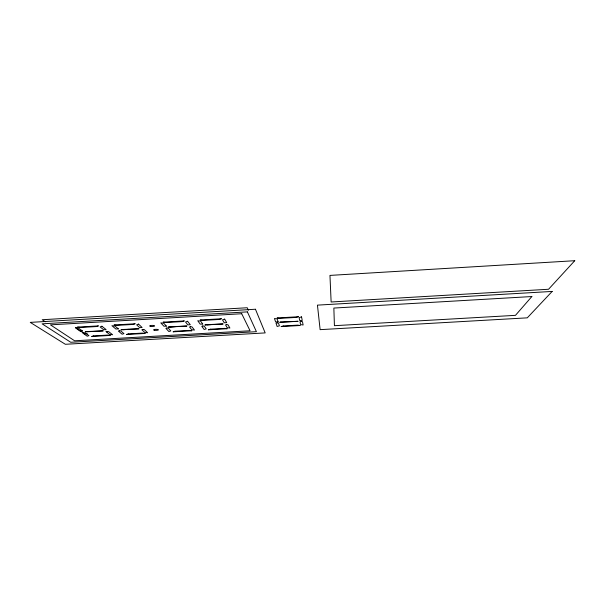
<?xml version="1.0" encoding="UTF-8"?>
<svg xmlns="http://www.w3.org/2000/svg" width="605" height="605" viewBox="0 0 605 605"><rect width="100%" height="100%" fill="white"/><g stroke="black" fill="none" stroke-linecap="round" stroke-linejoin="round"><path stroke-width="0.91" d="M123.049 329.672L128.653 329.347M168.129 327.078L175.533 326.647M207.091 324.832L210.865 324.613M87.271 333.726L84.617 333.884L75.617 327.479M45.307 321.769L42.214 319.727L247.248 307.741L248.375 310.267M105.898 331.162L107.667 332.553M531.856 296.541L515.468 315.341L334.421 325.687L333.854 308.058L531.856 296.541M574.75 260.71L548.561 289.258L331.132 301.986L329.959 275.404L574.75 260.71M552.161 291.428L527.273 317.844L320.128 329.649L317.443 305.132L552.161 291.428M101.89 326.231L100.12 326.942L103.652 329.717L106.102 329.581L101.89 326.231M138.537 324.114L136.647 324.825L139.649 327.645L142.107 327.502L138.537 324.114M82.424 330.943L79.981 331.086L75.383 327.819L78.582 328.19L82.424 330.943M98.297 325.906L96.52 326.556L80.541 327.479L77.41 327.116L98.297 325.906M86.099 331.585L85.252 331.895L103.236 330.859L86.099 331.585M83.732 332.818L82.87 333.136L87.218 336.221L88.927 335.609L85.282 333L83.732 332.818M187.58 321.27L185.531 321.996L187.822 324.87L190.288 324.726L187.58 321.27M93.321 335.911L91.642 336.501L110.337 335.427L107.425 335.102L93.321 335.911M107.176 331.472L106.276 331.79L109.626 334.421L112.621 334.762L108.696 331.646L107.176 331.472M118.33 328.878L115.88 329.014L111.902 325.702L115.018 326.087L118.33 328.878M135.028 323.773L133.138 324.439L117.09 325.369L114.043 324.991L135.028 323.773M121.87 329.528L120.962 329.838L139.029 328.795L121.87 329.528M119.291 330.776L118.376 331.094L122.127 334.217L123.942 333.605L120.796 330.95L119.291 330.776M224.659 319.122L222.489 319.863L224.236 322.767L226.716 322.624L224.659 319.122M128.252 333.907L126.475 334.505L145.245 333.431L142.409 333.09L128.252 333.907M142.833 329.415L141.88 329.74L144.724 332.41L147.635 332.758L144.308 329.596L142.833 329.415M166.383 326.103L163.917 326.246L160.786 322.873L163.781 323.267L166.383 326.103M184.177 320.93L182.15 321.603L166.012 322.533L163.085 322.155L184.177 320.93M169.733 326.768L168.757 327.086L186.922 326.042L169.733 326.768M166.867 328.031L165.883 328.356L168.848 331.54L170.791 330.912L168.326 328.22L166.867 328.031M174.989 331.222L173.083 331.835L191.959 330.753L189.229 330.406L174.989 331.222M190.545 326.67L189.524 326.995L191.694 329.717L194.485 330.065L191.966 326.859L190.545 326.67M202.705 324.008L200.232 324.151L197.737 320.733L200.641 321.134L202.705 324.008M221.347 318.774L219.199 319.455L202.993 320.393L200.157 320.007L221.347 318.774M205.912 324.681L204.891 325.006L223.132 323.955L205.912 324.681M202.834 325.966L201.798 326.292L204.157 329.513L206.207 328.878L204.248 326.148L202.834 325.966M301.54 316.876L299.12 317.617L299.74 320.559L302.228 320.416L301.54 316.876M210.321 329.196L208.309 329.816L227.261 328.727L224.614 328.379L210.321 329.196M226.603 324.598L225.529 324.923L227.185 327.676L229.9 328.039L227.987 324.787L226.603 324.598M278.103 321.807L275.615 321.951L274.458 318.495L277.166 318.895L278.103 321.807M277.181 322.851L276.031 323.183L277.128 326.481L279.397 325.83L278.497 323.04L277.181 322.851M298.363 316.74L295.996 317.428L279.729 318.366L277.09 317.973L298.363 316.74M280.856 322.019L279.722 322.344L298.099 321.285L280.856 322.019M283.284 325.966L281.06 326.594L300.216 325.498L297.728 325.135L283.284 325.966M301.184 321.474L299.997 321.807L300.587 324.62L303.128 324.991L302.477 321.663L301.184 321.474M255.446 309.238L30.25 322.382L65.363 344.29L265.187 332.909L255.446 309.238M247.385 311.877L42.108 323.834L70.732 342.271L256.414 331.676L247.385 311.877M241.735 313.738L50.434 324.855L74.627 340.796L250.062 330.776L241.735 313.738M150.675 326.405A2.473 0.552 -0.6 0 0 154.585 325.974A2.473 0.552 -0.6 0 0 151.106 325.452A2.473 0.552 -0.6 0 0 150.675 326.405M154.577 330.3A2.42 0.529 -0.7 0 0 158.412 329.891A2.42 0.529 -0.7 0 0 155.024 329.385A2.42 0.529 -0.7 0 0 154.577 330.3"/></g></svg>
